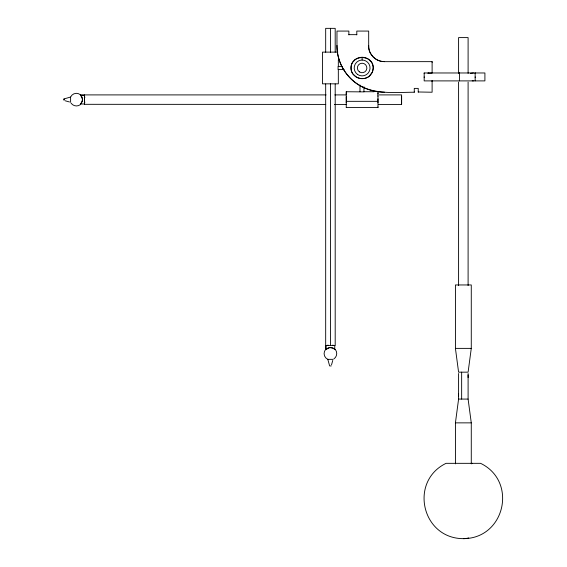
<?xml version="1.0" encoding="UTF-8"?>
<svg xmlns="http://www.w3.org/2000/svg" width="567" height="567" viewBox="0 0 567 567"><rect width="100%" height="100%" fill="white"/><g stroke="black" fill="none" stroke-linecap="round" stroke-linejoin="round"><path stroke-width="0.85" d="M64.014 98.927L70.606 97.035A6.343 6.343 0 0 1 80.578 94.902L326.096 94.902M64.014 99.813L64.014 99.374M70.606 97.077L70.606 102.273M80.578 95.043L80.578 95.334A6.003 6.003 0 0 1 81.747 96.943L82.364 98.927A6.024 6.024 0 0 1 82.364 100.394L82.357 100.444A6.024 6.024 0 0 1 82.243 101.054L80.578 104.172M325.77 104.42L84.483 104.314M84.483 102.294L84.483 101.883M84.483 100.515L84.483 99.374M84.483 99.055L84.483 97.857M84.483 97.099L84.979 97.184M84.483 95.334L80.578 95.334L80.578 94.902M325.678 349.13L325.678 349.378A6.343 6.343 0 0 0 327.811 359.343L329.647 365.935L331.227 365.935M326.11 345.714L326.11 349.378L325.678 349.378L325.678 83.987M330.433 28.35L330.433 52.476M336.975 45.403C336.876 58.132 342.277 70.506 351.448 79.302C368.153 95.639 393.087 92.293 414.271 92.223L414.271 91.982M377.976 91.734L377.976 107.588L346.26 107.411M346.26 102.776L346.26 101.33L377.976 101.33L377.976 102.776M346.26 100.565L346.26 100.139M346.26 99.7L346.26 99.246M346.26 98.786L346.26 96.872M346.26 93.952L346.26 92.96M346.26 92.237L346.26 91.741L363.943 91.889L363.943 86.751M356.792 34.658L348.868 34.658M368.685 45.403C368.075 54.127 375.914 61.838 384.539 61.647L432.111 61.647L432.111 73.115L428.149 73.115M377.976 107.411L377.976 106.95M377.976 100.565L377.976 100.139M377.976 99.714L377.976 98.807M377.976 96.291L377.976 95.688M377.976 94.157L377.976 93.123M401.606 104.094L401.606 101.429M401.606 100.869L401.606 100.267M401.606 100.09L401.606 97.396M401.606 97.092L401.606 96.333M432.111 81.471L432.111 80.755L432.111 92.223L418.233 91.982M424.18 77.431L424.18 76.935M424.18 73.462L424.18 72.973L484.913 72.973L484.905 80.897L424.18 80.897L424.18 72.973M428.149 73.59L428.149 72.973M432.111 62.363L432.111 61.647M455.421 348.379L455.421 284.953L471.276 284.953L471.276 348.379L468.101 372.165L458.59 372.165L455.421 348.379L471.276 348.379M458.59 396.383L458.59 393.696M455.421 463.877L455.421 422.862L458.59 399.076L458.59 373.504M459.461 73.462L459.461 72.973L459.461 80.897M468.101 377.544L468.101 374.851M468.101 373.504L468.101 399.076L471.276 422.862L471.276 463.877M475.16 77.431L475.16 76.935M475.16 73.462L475.16 72.973L475.16 80.897M338.329 69.578L338.329 83.838L322.481 83.838L322.481 52.121L337.826 52.121M84.483 103.988L80.578 103.988A6.003 6.003 0 0 0 81.322 103.116A6.024 6.024 0 0 0 82.243 101.054L82.406 99.615M331.532 364.836L332.758 360.442M355.126 59.67L352.83 62.122A10.426 10.426 0 0 0 351.016 67.976C350.697 78.43 366.041 82.569 371.406 73.838A10.426 10.426 0 0 0 373.221 67.976C373.589 54.134 350.647 54.141 351.023 67.976A10.426 10.426 0 0 0 352.83 73.83L356.048 76.935A11.397 11.397 0 0 0 362.122 78.678A11.354 11.354 0 0 0 369.117 76.29L372.399 72.009L373.221 67.976A10.426 10.426 0 0 0 371.406 62.122L368.196 59.025A11.397 11.397 0 0 0 362.122 57.281A11.354 11.354 0 0 0 355.119 59.663M333.871 358.904C336.904 356.976 337.663 352.518 335.451 349.69M80.266 104.675C77.438 106.887 72.973 106.128 71.052 103.095M470.348 73.377L473.438 72.973M463.345 538.65C504.892 538.636 517.94 481.383 480.589 463.331L446.066 463.331C408.764 481.44 421.805 538.622 463.345 538.65A39.64 28.031 -90 0 0 468.746 537.906M342.433 66.403L338.081 66.403L338.081 69.578L344.169 69.578M363.943 91.734L374.014 91.741M334.842 94.902L345.969 94.902M379.351 94.902L401.606 94.902L401.606 104.42L378.338 104.42M84.483 102.138L84.979 102.138M334.388 104.42L346.451 104.42M325.678 345.473L335.196 345.473L335.196 83.987M335.196 349.378L334.764 349.378A6.024 6.024 0 0 0 333.183 348.209L329.654 347.599L326.11 349.378A6.024 6.024 0 0 1 326.982 348.634A6.024 6.024 0 0 1 332.418 347.883A6.024 6.024 0 0 1 333.176 348.209L334.764 349.378L334.764 345.473M327.811 359.343L333.056 359.343M458.59 399.076L468.101 399.076M455.421 422.862L471.276 422.862M473.438 80.897L472.212 80.84M65.113 100.756L69.507 101.982M80.578 95.334L81.747 96.914A6.024 6.024 0 0 1 82.243 98.268A6.003 6.003 0 0 1 82.35 98.892L82.406 99.664M338.329 66.403L338.329 60.052M64.014 100.217L64.014 98.885M468.101 73.363L468.101 37.599L458.59 37.599L458.59 73.363M468.101 82.109L468.101 285.57M461.651 372.165L461.651 399.076M458.59 82.109L458.59 285.57M418.233 92.223L418.233 88.395L414.271 88.395L414.271 92.223M362.122 57.281L362.122 59.996M359.981 91.776L359.981 85.043M356.792 34.892L356.792 31.072L368.685 31.072L368.685 46.359A14.848 14.848 0 0 0 370.464 53.383L373.334 57.168L375.864 59.152A16.28 16.28 0 0 0 384.539 61.64M348.868 34.892L348.868 31.072L336.975 31.072L336.975 46.359A44.417 44.417 0 0 0 340.313 63.242C345.168 75.05 355.14 84.462 367.033 88.998A49.123 49.123 0 0 0 384.539 92.215M346.26 91.734L346.26 101.819M346.26 102.017L346.26 107.588M335.196 52.192L335.196 28.35L325.678 28.35L325.678 52.192M332.914 344.977L332.914 345.473M330.433 83.505L330.433 345.473M327.96 344.977L327.96 345.473M84.483 94.902L84.483 104.42M471.39 463.515A4.756 3.367 90 0 1 472.318 463.331M357.557 74.461A7.931 7.931 0 0 0 370.017 68.692A7.931 7.931 0 0 0 358.791 60.782A7.931 7.931 0 0 0 357.557 74.461M359.379 71.867A4.756 4.756 0 0 0 366.856 68.409A4.756 4.756 0 0 0 360.123 63.66A4.756 4.756 0 0 0 359.379 71.867"/></g></svg>
